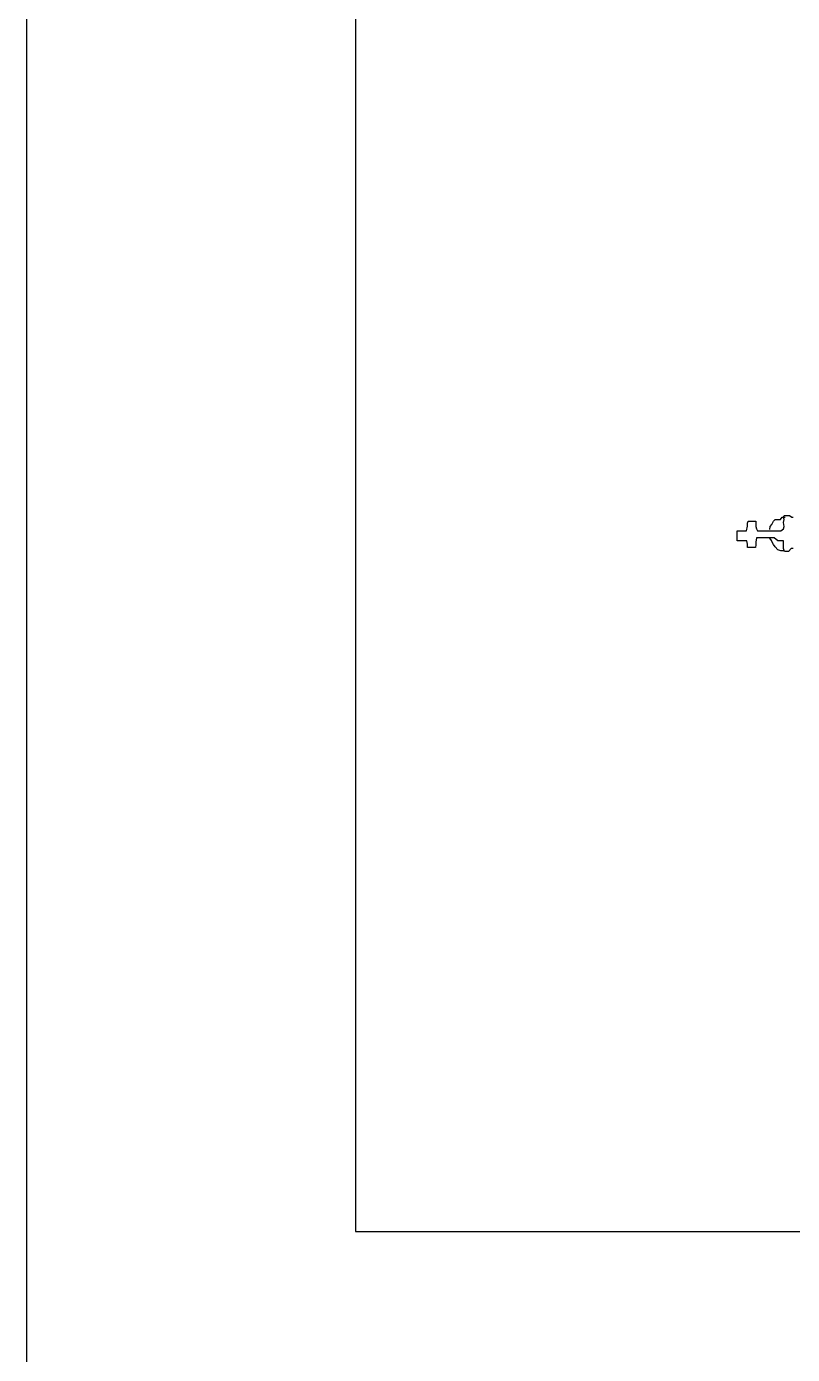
# Model space of a CAD drawing. Extents: x 731854 to 732444, y 4380981 to 4382008.
# Drawn here: x 731854.5 to 731877.78, y 4381817.26 to 4381857.63 of the extents above; entities that cross this region are included whole.
import ezdxf

# ---------------------------------------------------------------- set-up
doc = ezdxf.new("R2010")
doc.units = 0
doc.layers.get('0').update_dxf_attribs({"linetype": 'CONTINUOUS'})

msp = doc.modelspace()

# ---------------------------------------------------------------- linework, layer by layer
at = {"color": 0, "linetype": 'CONTINUOUS'}
for p, q in [((731876.38, 4381842.3), (731876.41, 4381842.44)), ((731876.38, 4381842.3), (731876.41, 4381842.44)), ((731876.41, 4381842.53), (731876.43, 4381842.59)), ((731876.41, 4381842.53), (731876.43, 4381842.59)), ((731876.41, 4381842.44), (731876.41, 4381842.53)), ((731876.41, 4381842.44), (731876.41, 4381842.53)), ((731876.43, 4381842.59), (731876.46, 4381842.59)), ((731876.43, 4381842.59), (731876.46, 4381842.59)), ((731876.46, 4381842.59), (731876.58, 4381842.59)), ((731876.46, 4381842.59), (731876.58, 4381842.59)), ((731876.58, 4381842.59), (731876.63, 4381842.59)), ((731876.58, 4381842.59), (731876.63, 4381842.59)), ((731876.63, 4381842.59), (731876.67, 4381842.59)), ((731876.63, 4381842.59), (731876.67, 4381842.59)), ((731876.67, 4381842.59), (731876.67, 4381842.49)), ((731876.67, 4381842.59), (731876.67, 4381842.49)), ((731876.67, 4381842.49), (731876.67, 4381842.43)), ((731876.67, 4381842.49), (731876.67, 4381842.43)), ((731876.67, 4381842.43), (731876.69, 4381842.36)), ((731876.67, 4381842.43), (731876.69, 4381842.36)), ((731877.09, 4381842.34), (731877.1, 4381842.43)), ((731877.09, 4381842.34), (731877.1, 4381842.43)), ((731877.1, 4381842.43), (731877.15, 4381842.49)), ((731877.1, 4381842.43), (731877.15, 4381842.49)), ((731877.15, 4381842.49), (731877.2, 4381842.59)), ((731877.15, 4381842.49), (731877.2, 4381842.59)), ((731877.2, 4381842.59), (731877.26, 4381842.65)), ((731877.2, 4381842.59), (731877.26, 4381842.65)), ((731877.26, 4381842.65), (731877.34, 4381842.65)), ((731877.26, 4381842.65), (731877.34, 4381842.65)), ((731877.34, 4381842.65), (731877.42, 4381842.65)), ((731877.34, 4381842.65), (731877.42, 4381842.65)), ((731877.42, 4381842.65), (731877.47, 4381842.72)), ((731877.42, 4381842.65), (731877.47, 4381842.72)), ((731877.47, 4381842.72), (731877.51, 4381842.72)), ((731877.47, 4381842.72), (731877.51, 4381842.72)), ((731877.51, 4381842.72), (731877.53, 4381842.77)), ((731877.51, 4381842.72), (731877.53, 4381842.77)), ((731877.51, 4381842.72), (731877.56, 4381842.72)), ((731877.53, 4381842.65), (731877.51, 4381842.72)), ((731877.51, 4381842.72), (731877.56, 4381842.72)), ((731877.53, 4381842.65), (731877.51, 4381842.72)), ((731877.51, 4381842.55), (731877.53, 4381842.65)), ((731877.51, 4381842.55), (731877.53, 4381842.65)), ((731877.53, 4381842.43), (731877.51, 4381842.55)), ((731877.53, 4381842.43), (731877.51, 4381842.55)), ((731877.51, 4381842.36), (731877.53, 4381842.43)), ((731877.51, 4381842.36), (731877.53, 4381842.43)), ((731877.53, 4381842.77), (731877.6, 4381842.77)), ((731877.53, 4381842.77), (731877.6, 4381842.77)), ((731877.6, 4381842.77), (731877.69, 4381842.77)), ((731877.6, 4381842.77), (731877.69, 4381842.77)), ((731877.69, 4381842.77), (731877.76, 4381842.72)), ((731877.69, 4381842.77), (731877.76, 4381842.72)), ((731877.76, 4381842.72), (731877.8, 4381842.72)), ((731877.76, 4381842.72), (731877.8, 4381842.72)), ((731876.1, 4381842.24), (731876.1, 4381842.3)), ((731876.1, 4381842.3), (731876.16, 4381842.3)), ((731876.1, 4381842.24), (731876.1, 4381842.3)), ((731876.1, 4381842.3), (731876.16, 4381842.3)), ((731876.1, 4381842), (731876.1, 4381842.24)), ((731876.1, 4381842), (731876.1, 4381842.24)), ((731876.16, 4381842.3), (731876.26, 4381842.3)), ((731876.16, 4381842.3), (731876.26, 4381842.3)), ((731876.26, 4381842.3), (731876.36, 4381842.3)), ((731876.26, 4381842.3), (731876.36, 4381842.3)), ((731876.36, 4381842.3), (731876.38, 4381842.3)), ((731876.36, 4381842.3), (731876.38, 4381842.3)), ((731876.69, 4381842.09), (731876.67, 4381841.96)), ((731876.69, 4381842.09), (731876.67, 4381841.96)), ((731876.69, 4381842.36), (731876.72, 4381842.3)), ((731876.69, 4381842.36), (731876.72, 4381842.3)), ((731876.79, 4381842.09), (731876.69, 4381842.09)), ((731876.79, 4381842.09), (731876.69, 4381842.09)), ((731876.72, 4381842.3), (731876.87, 4381842.3)), ((731876.72, 4381842.3), (731876.87, 4381842.3)), ((731876.87, 4381842.09), (731876.79, 4381842.09)), ((731876.87, 4381842.09), (731876.79, 4381842.09)), ((731876.87, 4381842.3), (731876.99, 4381842.3)), ((731876.87, 4381842.3), (731876.99, 4381842.3)), ((731877.06, 4381842.09), (731876.87, 4381842.09)), ((731877.06, 4381842.09), (731876.87, 4381842.09)), ((731876.99, 4381842.3), (731877.16, 4381842.3)), ((731876.99, 4381842.3), (731877.16, 4381842.3)), ((731877.22, 4381842.09), (731877.06, 4381842.09)), ((731877.22, 4381842.09), (731877.06, 4381842.09)), ((731877.14, 4381842.01), (731877.09, 4381842.08)), ((731877.14, 4381842.01), (731877.09, 4381842.08)), ((731877.16, 4381842.3), (731877.26, 4381842.3)), ((731877.16, 4381842.3), (731877.26, 4381842.3)), ((731877.34, 4381842), (731877.22, 4381842.09)), ((731877.34, 4381842), (731877.22, 4381842.09)), ((731877.26, 4381842.3), (731877.35, 4381842.3)), ((731877.26, 4381842.3), (731877.35, 4381842.3)), ((731877.35, 4381842.3), (731877.43, 4381842.3)), ((731877.35, 4381842.3), (731877.43, 4381842.3)), ((731877.43, 4381842.3), (731877.51, 4381842.36)), ((731877.43, 4381842.3), (731877.51, 4381842.36)), ((731876.17, 4381842), (731876.1, 4381842)), ((731876.17, 4381842), (731876.1, 4381842)), ((731876.24, 4381842), (731876.17, 4381842)), ((731876.24, 4381842), (731876.17, 4381842)), ((731876.38, 4381842), (731876.24, 4381842)), ((731876.38, 4381842), (731876.24, 4381842)), ((731876.39, 4381842), (731876.38, 4381842)), ((731876.39, 4381842), (731876.38, 4381842)), ((731876.41, 4381841.9), (731876.39, 4381842)), ((731876.41, 4381841.9), (731876.39, 4381842)), ((731876.41, 4381841.79), (731876.41, 4381841.9)), ((731876.41, 4381841.79), (731876.41, 4381841.9)), ((731876.46, 4381841.79), (731876.41, 4381841.79)), ((731876.46, 4381841.79), (731876.41, 4381841.79)), ((731876.56, 4381841.79), (731876.46, 4381841.79)), ((731876.56, 4381841.79), (731876.46, 4381841.79)), ((731876.66, 4381841.79), (731876.56, 4381841.79)), ((731876.66, 4381841.79), (731876.56, 4381841.79)), ((731876.67, 4381841.88), (731876.66, 4381841.79)), ((731876.67, 4381841.88), (731876.66, 4381841.79)), ((731876.67, 4381841.96), (731876.67, 4381841.88)), ((731876.67, 4381841.96), (731876.67, 4381841.88)), ((731877.16, 4381841.96), (731877.14, 4381842.01)), ((731877.16, 4381841.96), (731877.14, 4381842.01)), ((731877.2, 4381841.89), (731877.16, 4381841.96)), ((731877.2, 4381841.89), (731877.16, 4381841.96)), ((731877.26, 4381841.81), (731877.2, 4381841.89)), ((731877.26, 4381841.81), (731877.2, 4381841.89)), ((731877.34, 4381841.72), (731877.26, 4381841.81)), ((731877.34, 4381841.72), (731877.26, 4381841.81)), ((731877.48, 4381842), (731877.34, 4381842)), ((731877.48, 4381842), (731877.34, 4381842)), ((731877.43, 4381841.69), (731877.34, 4381841.72)), ((731877.43, 4381841.69), (731877.34, 4381841.72)), ((731877.51, 4381841.69), (731877.43, 4381841.69)), ((731877.51, 4381841.69), (731877.43, 4381841.69)), ((731877.51, 4381842), (731877.48, 4381842)), ((731877.51, 4381842), (731877.48, 4381842)), ((731877.51, 4381841.93), (731877.51, 4381842)), ((731877.51, 4381841.93), (731877.51, 4381842)), ((731877.51, 4381841.86), (731877.51, 4381841.93)), ((731877.51, 4381841.86), (731877.51, 4381841.93)), ((731877.51, 4381841.76), (731877.51, 4381841.86)), ((731877.51, 4381841.76), (731877.51, 4381841.86)), ((731877.54, 4381841.67), (731877.51, 4381841.76)), ((731877.54, 4381841.67), (731877.51, 4381841.76)), ((731877.59, 4381841.67), (731877.54, 4381841.67)), ((731877.59, 4381841.67), (731877.54, 4381841.67)), ((731877.66, 4381841.67), (731877.59, 4381841.67)), ((731877.66, 4381841.67), (731877.59, 4381841.67)), ((731877.74, 4381841.76), (731877.66, 4381841.67)), ((731877.74, 4381841.76), (731877.66, 4381841.67)), ((731877.8, 4381841.76), (731877.74, 4381841.76)), ((731877.8, 4381841.76), (731877.74, 4381841.76))]:
    msp.add_line(p, q, dxfattribs=at)

# ---------------------------------------------------------------- meshes
mesh = msp.add_polyface(dxfattribs=at)
corners = [(732162.5, 4380981), (731854.5, 4382007.5), (732444, 4380981), (732444, 4382007.5), (731854.5, 4380981)]
mesh.append_faces([[corners[k] for k in face] for face in [(0, 1, 4), (1, 0, 2, 3)]], dxfattribs={"vtx0": -1, "color": 0})
mesh = msp.add_polyface(dxfattribs=at)
corners = [(732145.58, 4381821), (732145.58, 4382001.5), (731864.5, 4382001.5), (731864.5, 4381821)]
mesh.append_faces([[corners[k] for k in face] for face in [(0, 1, 2, 3)]], dxfattribs={"color": 0})

doc.saveas('drawing.dxf')
